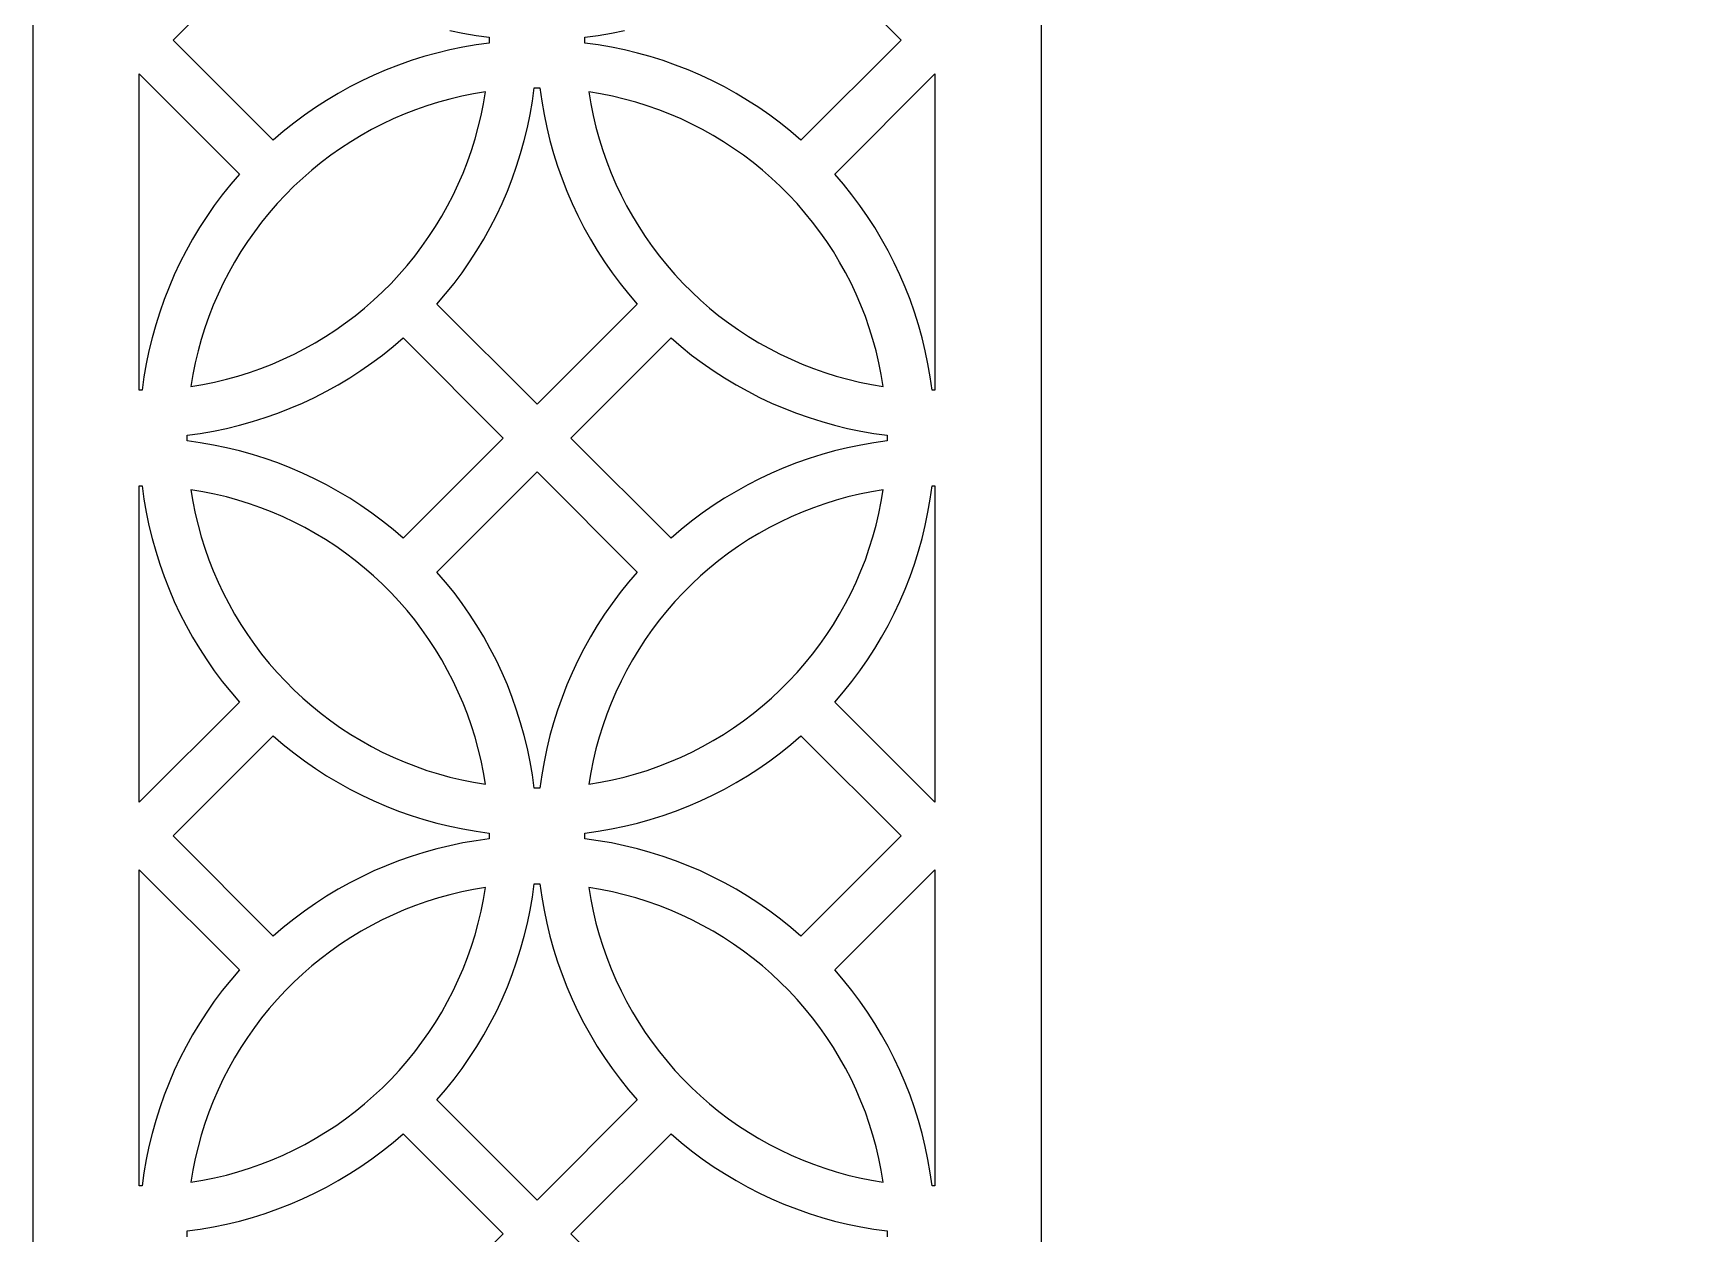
# Model space of a CAD drawing. Extents: x 0 to 625, y 0 to 1950.
# Drawn here: x 0 to 312.5, y 1445 to 1671.3 of the extents above; entities that cross this region are included whole.
import ezdxf

# ---------------------------------------------------------------- set-up
doc = ezdxf.new("R2010")
doc.units = 0
doc.layers.add('Default_Layer', color=1, linetype='CONTINUOUS')

msp = doc.modelspace()

# ---------------------------------------------------------------- linework, layer by layer
at = {"layer": 'Default_Layer'}
for points in [[(190, 1950), (190, 190), (625, 190), (625, 0), (0, 0), (0, 1950), (190, 1950)], [(20, 1604.03), (20, 1663.64), (38.88, 1644.76), (37.24, 1642.85), (35.66, 1640.88), (34.15, 1638.86), (32.72, 1636.79), (31.35, 1634.68), (30.05, 1632.52), (28.83, 1630.32), (27.68, 1628.07), (26.61, 1625.79), (25.61, 1623.48), (24.69, 1621.13), (23.86, 1618.75), (23.1, 1616.35), (22.42, 1613.92), (21.83, 1611.48), (21.32, 1609.01), (20.89, 1606.53), (20.54, 1604.03), (20, 1604.03)], [(170, 1663.64), (170, 1604.03), (169.46, 1604.03), (169.11, 1606.53), (168.68, 1609.01), (168.17, 1611.48), (167.58, 1613.92), (166.9, 1616.35), (166.14, 1618.75), (165.31, 1621.13), (164.39, 1623.48), (163.39, 1625.79), (162.32, 1628.07), (161.17, 1630.32), (159.95, 1632.52), (158.65, 1634.68), (157.29, 1636.79), (155.85, 1638.86), (154.34, 1640.88), (152.76, 1642.85), (151.13, 1644.76), (170, 1663.64)], [(29.74, 1604.75), (31.98, 1605.12), (34.21, 1605.57), (36.42, 1606.1), (38.61, 1606.71), (40.78, 1607.38), (42.92, 1608.14), (45.04, 1608.96), (47.13, 1609.86), (49.18, 1610.83), (51.21, 1611.87), (53.19, 1612.98), (55.13, 1614.16), (57.04, 1615.4), (58.9, 1616.71), (60.71, 1618.08), (62.47, 1619.51), (64.19, 1621.01), (65.85, 1622.56), (67.46, 1624.16), (69.01, 1625.83), (70.5, 1627.54), (71.93, 1629.3), (73.3, 1631.12), (74.61, 1632.98), (75.86, 1634.88), (77.03, 1636.82), (78.14, 1638.81), (79.18, 1640.83), (80.15, 1642.88), (81.05, 1644.97), (81.88, 1647.09), (82.63, 1649.23), (83.31, 1651.4), (83.91, 1653.6), (84.44, 1655.81), (84.89, 1658.03), (85.26, 1660.28), (83.02, 1659.9), (80.79, 1659.45), (78.58, 1658.92), (76.39, 1658.32), (74.22, 1657.64), (72.08, 1656.89), (69.96, 1656.06), (67.87, 1655.16), (65.82, 1654.19), (63.8, 1653.15), (61.81, 1652.04), (59.87, 1650.87), (57.96, 1649.62), (56.11, 1648.32), (54.29, 1646.95), (52.53, 1645.51), (50.81, 1644.02), (49.15, 1642.47), (47.54, 1640.86), (45.99, 1639.2), (44.5, 1637.49), (43.07, 1635.72), (41.7, 1633.91), (40.39, 1632.05), (39.15, 1630.15), (37.97, 1628.2), (36.86, 1626.22), (35.82, 1624.2), (34.85, 1622.14), (33.95, 1620.05), (33.12, 1617.94), (32.37, 1615.79), (31.69, 1613.62), (31.09, 1611.43), (30.56, 1609.22), (30.11, 1606.99), (29.74, 1604.75)], [(85.26, 1660.28), (83.02, 1659.9), (80.79, 1659.45), (78.58, 1658.92), (76.39, 1658.32), (74.22, 1657.64), (72.08, 1656.89), (69.96, 1656.06), (67.87, 1655.16), (65.82, 1654.19), (63.8, 1653.15), (61.81, 1652.04), (59.87, 1650.87), (57.96, 1649.62), (56.11, 1648.32), (54.29, 1646.95), (52.53, 1645.51), (50.81, 1644.02), (49.15, 1642.47), (47.54, 1640.86), (45.99, 1639.2), (44.5, 1637.49), (43.07, 1635.72), (41.7, 1633.91), (40.39, 1632.05), (39.15, 1630.15), (37.97, 1628.2), (36.86, 1626.22), (35.82, 1624.2), (34.85, 1622.14), (33.95, 1620.05), (33.12, 1617.94), (32.37, 1615.79), (31.69, 1613.62), (31.09, 1611.43), (30.56, 1609.22), (30.11, 1606.99), (29.74, 1604.75), (31.98, 1605.12), (34.21, 1605.57), (36.42, 1606.1), (38.61, 1606.71), (40.78, 1607.38), (42.92, 1608.14), (45.04, 1608.96), (47.13, 1609.86), (49.18, 1610.83), (51.21, 1611.87), (53.19, 1612.98), (55.13, 1614.16), (57.04, 1615.4), (58.9, 1616.71), (60.71, 1618.08), (62.47, 1619.51), (64.19, 1621.01), (65.85, 1622.56), (67.46, 1624.16), (69.01, 1625.83), (70.5, 1627.54), (71.93, 1629.3), (73.3, 1631.12), (74.61, 1632.98), (75.86, 1634.88), (77.03, 1636.82), (78.14, 1638.81), (79.18, 1640.83), (80.15, 1642.88), (81.05, 1644.97), (81.88, 1647.09), (82.63, 1649.23), (83.31, 1651.4), (83.91, 1653.6), (84.44, 1655.81), (84.89, 1658.03), (85.26, 1660.28)], [(113.88, 1620.26), (95, 1601.39), (76.12, 1620.26), (77.76, 1622.18), (79.34, 1624.14), (80.85, 1626.16), (82.28, 1628.23), (83.65, 1630.35), (84.95, 1632.51), (86.17, 1634.71), (87.32, 1636.95), (88.39, 1639.23), (89.39, 1641.55), (90.31, 1643.89), (91.14, 1646.27), (91.9, 1648.67), (92.58, 1651.1), (93.17, 1653.55), (93.68, 1656.02), (94.11, 1658.5), (94.46, 1661), (95.54, 1661), (95.89, 1658.5), (96.32, 1656.02), (96.83, 1653.55), (97.42, 1651.1), (98.1, 1648.67), (98.86, 1646.27), (99.7, 1643.89), (100.61, 1641.55), (101.61, 1639.23), (102.68, 1636.95), (103.83, 1634.71), (105.05, 1632.51), (106.35, 1630.35), (107.72, 1628.23), (109.16, 1626.16), (110.66, 1624.14), (112.24, 1622.18), (113.88, 1620.26)], [(104.74, 1660.28), (105.11, 1658.03), (105.56, 1655.81), (106.09, 1653.6), (106.69, 1651.4), (107.37, 1649.23), (108.12, 1647.09), (108.95, 1644.97), (109.85, 1642.88), (110.82, 1640.83), (111.86, 1638.81), (112.97, 1636.82), (114.15, 1634.88), (115.39, 1632.98), (116.7, 1631.12), (118.07, 1629.3), (119.5, 1627.54), (120.99, 1625.83), (122.55, 1624.16), (124.15, 1622.56), (125.81, 1621.01), (127.53, 1619.51), (129.29, 1618.08), (131.11, 1616.71), (132.96, 1615.4), (134.87, 1614.16), (136.81, 1612.98), (138.8, 1611.87), (140.82, 1610.83), (142.87, 1609.86), (144.96, 1608.96), (147.08, 1608.14), (149.22, 1607.38), (151.39, 1606.71), (153.58, 1606.1), (155.79, 1605.57), (158.02, 1605.12), (160.26, 1604.75), (159.89, 1606.99), (159.44, 1609.22), (158.91, 1611.43), (158.31, 1613.62), (157.63, 1615.79), (156.88, 1617.94), (156.05, 1620.05), (155.15, 1622.14), (154.18, 1624.2), (153.14, 1626.22), (152.03, 1628.2), (150.86, 1630.15), (149.61, 1632.05), (148.3, 1633.91), (146.93, 1635.72), (145.5, 1637.49), (144.01, 1639.2), (142.46, 1640.86), (140.85, 1642.47), (139.19, 1644.02), (137.47, 1645.51), (135.71, 1646.95), (133.9, 1648.32), (132.04, 1649.62), (130.13, 1650.87), (128.19, 1652.04), (126.21, 1653.15), (124.18, 1654.19), (122.13, 1655.16), (120.04, 1656.06), (117.92, 1656.89), (115.78, 1657.64), (113.61, 1658.32), (111.42, 1658.92), (109.21, 1659.45), (106.98, 1659.9), (104.74, 1660.28)], [(160.26, 1604.75), (159.89, 1606.99), (159.44, 1609.22), (158.91, 1611.43), (158.31, 1613.62), (157.63, 1615.79), (156.88, 1617.94), (156.05, 1620.05), (155.15, 1622.14), (154.18, 1624.2), (153.14, 1626.22), (152.03, 1628.2), (150.86, 1630.15), (149.61, 1632.05), (148.3, 1633.91), (146.93, 1635.72), (145.5, 1637.49), (144.01, 1639.2), (142.46, 1640.86), (140.85, 1642.47), (139.19, 1644.02), (137.47, 1645.51), (135.71, 1646.95), (133.9, 1648.32), (132.04, 1649.62), (130.13, 1650.87), (128.19, 1652.04), (126.21, 1653.15), (124.18, 1654.19), (122.13, 1655.16), (120.04, 1656.06), (117.92, 1656.89), (115.78, 1657.64), (113.61, 1658.32), (111.42, 1658.92), (109.21, 1659.45), (106.98, 1659.9), (104.74, 1660.28), (105.11, 1658.03), (105.56, 1655.81), (106.09, 1653.6), (106.69, 1651.4), (107.37, 1649.23), (108.12, 1647.09), (108.95, 1644.97), (109.85, 1642.88), (110.82, 1640.83), (111.86, 1638.81), (112.97, 1636.82), (114.15, 1634.88), (115.39, 1632.98), (116.7, 1631.12), (118.07, 1629.3), (119.5, 1627.54), (120.99, 1625.83), (122.55, 1624.16), (124.15, 1622.56), (125.81, 1621.01), (127.53, 1619.51), (129.29, 1618.08), (131.11, 1616.71), (132.96, 1615.4), (134.87, 1614.16), (136.81, 1612.98), (138.8, 1611.87), (140.82, 1610.83), (142.87, 1609.86), (144.96, 1608.96), (147.08, 1608.14), (149.22, 1607.38), (151.39, 1606.71), (153.58, 1606.1), (155.79, 1605.57), (158.02, 1605.12), (160.26, 1604.75)], [(69.75, 1576.14), (67.84, 1577.78), (65.87, 1579.35), (63.85, 1580.86), (61.78, 1582.3), (59.67, 1583.66), (57.51, 1584.96), (55.3, 1586.18), (53.06, 1587.33), (50.78, 1588.41), (48.47, 1589.4), (46.12, 1590.32), (43.74, 1591.16), (41.34, 1591.91), (38.91, 1592.59), (36.46, 1593.18), (34, 1593.7), (31.51, 1594.12), (29.02, 1594.47), (29.02, 1595.56), (31.51, 1595.9), (34, 1596.33), (36.46, 1596.84), (38.91, 1597.44), (41.34, 1598.11), (43.74, 1598.87), (46.12, 1599.71), (48.47, 1600.62), (50.78, 1601.62), (53.06, 1602.69), (55.3, 1603.84), (57.51, 1605.06), (59.67, 1606.36), (61.78, 1607.73), (63.85, 1609.17), (65.87, 1610.67), (67.84, 1612.25), (69.75, 1613.89), (88.63, 1595.01), (69.75, 1576.14)], [(120.25, 1576.14), (101.37, 1595.01), (120.25, 1613.89), (122.16, 1612.25), (124.13, 1610.67), (126.15, 1609.17), (128.22, 1607.73), (130.33, 1606.36), (132.5, 1605.06), (134.7, 1603.84), (136.94, 1602.69), (139.22, 1601.62), (141.54, 1600.62), (143.88, 1599.71), (146.26, 1598.87), (148.66, 1598.11), (151.09, 1597.44), (153.54, 1596.84), (156.01, 1596.33), (158.49, 1595.9), (160.98, 1595.56), (160.98, 1594.47), (158.49, 1594.12), (156.01, 1593.7), (153.54, 1593.18), (151.09, 1592.59), (148.66, 1591.91), (146.26, 1591.16), (143.88, 1590.32), (141.54, 1589.4), (139.22, 1588.41), (136.94, 1587.33), (134.7, 1586.18), (132.5, 1584.96), (130.33, 1583.66), (128.22, 1582.3), (126.15, 1580.86), (124.13, 1579.35), (122.16, 1577.78), (120.25, 1576.14)], [(113.88, 1569.76), (112.24, 1567.85), (110.66, 1565.88), (109.16, 1563.86), (107.72, 1561.79), (106.35, 1559.68), (105.05, 1557.52), (103.83, 1555.31), (102.68, 1553.07), (101.61, 1550.79), (100.61, 1548.48), (99.7, 1546.13), (98.86, 1543.75), (98.1, 1541.35), (97.42, 1538.92), (96.83, 1536.48), (96.32, 1534.01), (95.89, 1531.52), (95.54, 1529.03), (94.46, 1529.03), (94.11, 1531.52), (93.68, 1534.01), (93.17, 1536.48), (92.58, 1538.92), (91.9, 1541.35), (91.14, 1543.75), (90.31, 1546.13), (89.39, 1548.48), (88.39, 1550.79), (87.32, 1553.07), (86.17, 1555.31), (84.95, 1557.52), (83.65, 1559.68), (82.28, 1561.79), (80.85, 1563.86), (79.34, 1565.88), (77.76, 1567.85), (76.12, 1569.76), (95, 1588.64), (113.88, 1569.76)], [(20, 1526.39), (20, 1586), (20.54, 1586), (20.89, 1583.5), (21.32, 1581.02), (21.83, 1578.55), (22.42, 1576.1), (23.1, 1573.67), (23.86, 1571.27), (24.69, 1568.89), (25.61, 1566.55), (26.61, 1564.23), (27.68, 1561.95), (28.83, 1559.71), (30.05, 1557.51), (31.35, 1555.35), (32.72, 1553.23), (34.15, 1551.16), (35.66, 1549.14), (37.24, 1547.18), (38.88, 1545.26), (20, 1526.39)], [(85.26, 1529.75), (84.89, 1531.99), (84.44, 1534.22), (83.91, 1536.43), (83.31, 1538.62), (82.63, 1540.79), (81.88, 1542.94), (81.05, 1545.05), (80.15, 1547.14), (79.18, 1549.2), (78.14, 1551.22), (77.03, 1553.2), (75.86, 1555.15), (74.61, 1557.05), (73.3, 1558.91), (71.93, 1560.72), (70.5, 1562.49), (69.01, 1564.2), (67.46, 1565.86), (65.85, 1567.47), (64.19, 1569.02), (62.47, 1570.51), (60.71, 1571.94), (58.9, 1573.32), (57.04, 1574.62), (55.13, 1575.87), (53.19, 1577.04), (51.21, 1578.15), (49.18, 1579.19), (47.13, 1580.16), (45.04, 1581.06), (42.92, 1581.89), (40.78, 1582.64), (38.61, 1583.32), (36.42, 1583.92), (34.21, 1584.45), (31.98, 1584.9), (29.74, 1585.28), (30.11, 1583.03), (30.56, 1580.81), (31.09, 1578.6), (31.69, 1576.4), (32.37, 1574.23), (33.12, 1572.09), (33.95, 1569.97), (34.85, 1567.88), (35.82, 1565.83), (36.86, 1563.81), (37.97, 1561.82), (39.15, 1559.88), (40.39, 1557.98), (41.7, 1556.12), (43.07, 1554.3), (44.5, 1552.54), (45.99, 1550.83), (47.54, 1549.16), (49.15, 1547.56), (50.81, 1546.01), (52.53, 1544.51), (54.29, 1543.08), (56.11, 1541.71), (57.96, 1540.4), (59.87, 1539.16), (61.81, 1537.98), (63.8, 1536.87), (65.82, 1535.83), (67.87, 1534.86), (69.96, 1533.96), (72.08, 1533.14), (74.22, 1532.38), (76.39, 1531.71), (78.58, 1531.1), (80.79, 1530.57), (83.02, 1530.12), (85.26, 1529.75)], [(29.74, 1585.28), (30.11, 1583.03), (30.56, 1580.81), (31.09, 1578.6), (31.69, 1576.4), (32.37, 1574.23), (33.12, 1572.09), (33.95, 1569.97), (34.85, 1567.88), (35.82, 1565.83), (36.86, 1563.81), (37.97, 1561.82), (39.15, 1559.88), (40.39, 1557.98), (41.7, 1556.12), (43.07, 1554.3), (44.5, 1552.54), (45.99, 1550.83), (47.54, 1549.16), (49.15, 1547.56), (50.81, 1546.01), (52.53, 1544.51), (54.29, 1543.08), (56.11, 1541.71), (57.96, 1540.4), (59.87, 1539.16), (61.81, 1537.98), (63.8, 1536.87), (65.82, 1535.83), (67.87, 1534.86), (69.96, 1533.96), (72.08, 1533.14), (74.22, 1532.38), (76.39, 1531.71), (78.58, 1531.1), (80.79, 1530.57), (83.02, 1530.12), (85.26, 1529.75), (84.89, 1531.99), (84.44, 1534.22), (83.91, 1536.43), (83.31, 1538.62), (82.63, 1540.79), (81.88, 1542.94), (81.05, 1545.05), (80.15, 1547.14), (79.18, 1549.2), (78.14, 1551.22), (77.03, 1553.2), (75.86, 1555.15), (74.61, 1557.05), (73.3, 1558.91), (71.93, 1560.72), (70.5, 1562.49), (69.01, 1564.2), (67.46, 1565.86), (65.85, 1567.47), (64.19, 1569.02), (62.47, 1570.51), (60.71, 1571.94), (58.9, 1573.32), (57.04, 1574.62), (55.13, 1575.87), (53.19, 1577.04), (51.21, 1578.15), (49.18, 1579.19), (47.13, 1580.16), (45.04, 1581.06), (42.92, 1581.89), (40.78, 1582.64), (38.61, 1583.32), (36.42, 1583.92), (34.21, 1584.45), (31.98, 1584.9), (29.74, 1585.28)], [(160.26, 1585.28), (158.02, 1584.9), (155.79, 1584.45), (153.58, 1583.92), (151.39, 1583.32), (149.22, 1582.64), (147.08, 1581.89), (144.96, 1581.06), (142.87, 1580.16), (140.82, 1579.19), (138.8, 1578.15), (136.81, 1577.04), (134.87, 1575.87), (132.96, 1574.62), (131.11, 1573.32), (129.29, 1571.94), (127.53, 1570.51), (125.81, 1569.02), (124.15, 1567.47), (122.55, 1565.86), (120.99, 1564.2), (119.5, 1562.49), (118.07, 1560.72), (116.7, 1558.91), (115.39, 1557.05), (114.15, 1555.15), (112.97, 1553.2), (111.86, 1551.22), (110.82, 1549.2), (109.85, 1547.14), (108.95, 1545.05), (108.12, 1542.94), (107.37, 1540.79), (106.69, 1538.62), (106.09, 1536.43), (105.56, 1534.22), (105.11, 1531.99), (104.74, 1529.75), (106.98, 1530.12), (109.21, 1530.57), (111.42, 1531.1), (113.61, 1531.71), (115.78, 1532.38), (117.92, 1533.14), (120.04, 1533.96), (122.13, 1534.86), (124.18, 1535.83), (126.21, 1536.87), (128.19, 1537.98), (130.13, 1539.16), (132.04, 1540.4), (133.9, 1541.71), (135.71, 1543.08), (137.47, 1544.51), (139.19, 1546.01), (140.85, 1547.56), (142.46, 1549.16), (144.01, 1550.83), (145.5, 1552.54), (146.93, 1554.3), (148.3, 1556.12), (149.61, 1557.98), (150.86, 1559.88), (152.03, 1561.82), (153.14, 1563.81), (154.18, 1565.83), (155.15, 1567.88), (156.05, 1569.97), (156.88, 1572.09), (157.63, 1574.23), (158.31, 1576.4), (158.91, 1578.6), (159.44, 1580.81), (159.89, 1583.03), (160.26, 1585.28)], [(104.74, 1529.75), (106.98, 1530.12), (109.21, 1530.57), (111.42, 1531.1), (113.61, 1531.71), (115.78, 1532.38), (117.92, 1533.14), (120.04, 1533.96), (122.13, 1534.86), (124.18, 1535.83), (126.21, 1536.87), (128.19, 1537.98), (130.13, 1539.16), (132.04, 1540.4), (133.9, 1541.71), (135.71, 1543.08), (137.47, 1544.51), (139.19, 1546.01), (140.85, 1547.56), (142.46, 1549.16), (144.01, 1550.83), (145.5, 1552.54), (146.93, 1554.3), (148.3, 1556.12), (149.61, 1557.98), (150.86, 1559.88), (152.03, 1561.82), (153.14, 1563.81), (154.18, 1565.83), (155.15, 1567.88), (156.05, 1569.97), (156.88, 1572.09), (157.63, 1574.23), (158.31, 1576.4), (158.91, 1578.6), (159.44, 1580.81), (159.89, 1583.03), (160.26, 1585.28), (158.02, 1584.9), (155.79, 1584.45), (153.58, 1583.92), (151.39, 1583.32), (149.22, 1582.64), (147.08, 1581.89), (144.96, 1581.06), (142.87, 1580.16), (140.82, 1579.19), (138.8, 1578.15), (136.81, 1577.04), (134.87, 1575.87), (132.96, 1574.62), (131.11, 1573.32), (129.29, 1571.94), (127.53, 1570.51), (125.81, 1569.02), (124.15, 1567.47), (122.55, 1565.86), (120.99, 1564.2), (119.5, 1562.49), (118.07, 1560.72), (116.7, 1558.91), (115.39, 1557.05), (114.15, 1555.15), (112.97, 1553.2), (111.86, 1551.22), (110.82, 1549.2), (109.85, 1547.14), (108.95, 1545.05), (108.12, 1542.94), (107.37, 1540.79), (106.69, 1538.62), (106.09, 1536.43), (105.56, 1534.22), (105.11, 1531.99), (104.74, 1529.75)], [(170, 1586), (170, 1526.39), (151.13, 1545.26), (152.76, 1547.18), (154.34, 1549.14), (155.85, 1551.16), (157.29, 1553.23), (158.65, 1555.35), (159.95, 1557.51), (161.17, 1559.71), (162.32, 1561.95), (163.39, 1564.23), (164.39, 1566.55), (165.31, 1568.89), (166.14, 1571.27), (166.9, 1573.67), (167.58, 1576.1), (168.17, 1578.55), (168.68, 1581.02), (169.11, 1583.5), (169.46, 1586), (170, 1586)], [(45.25, 1501.14), (26.37, 1520.01), (45.25, 1538.89), (47.16, 1537.25), (49.13, 1535.67), (51.15, 1534.17), (53.22, 1532.73), (55.33, 1531.36), (57.49, 1530.06), (59.7, 1528.84), (61.94, 1527.69), (64.22, 1526.62), (66.54, 1525.62), (68.88, 1524.71), (71.26, 1523.87), (73.66, 1523.11), (76.09, 1522.44), (78.54, 1521.84), (81, 1521.33), (83.49, 1520.9), (85.98, 1520.56), (85.99, 1520.01), (85.98, 1519.47), (83.49, 1519.12), (81, 1518.69), (78.54, 1518.18), (76.09, 1517.59), (73.66, 1516.91), (71.26, 1516.16), (68.88, 1515.32), (66.54, 1514.4), (64.22, 1513.41), (61.94, 1512.33), (59.7, 1511.18), (57.49, 1509.96), (55.33, 1508.66), (53.22, 1507.3), (51.15, 1505.86), (49.13, 1504.35), (47.16, 1502.78), (45.25, 1501.14)], [(144.75, 1538.89), (163.63, 1520.01), (144.75, 1501.14), (142.84, 1502.78), (140.87, 1504.35), (138.85, 1505.86), (136.78, 1507.3), (134.67, 1508.66), (132.51, 1509.96), (130.3, 1511.18), (128.06, 1512.33), (125.78, 1513.41), (123.47, 1514.4), (121.12, 1515.32), (118.74, 1516.16), (116.34, 1516.91), (113.91, 1517.59), (111.46, 1518.18), (109, 1518.69), (106.51, 1519.12), (104.02, 1519.47), (104.02, 1520.01), (104.02, 1520.56), (106.51, 1520.9), (109, 1521.33), (111.46, 1521.84), (113.91, 1522.44), (116.34, 1523.11), (118.74, 1523.87), (121.12, 1524.71), (123.47, 1525.62), (125.78, 1526.62), (128.06, 1527.69), (130.3, 1528.84), (132.51, 1530.06), (134.67, 1531.36), (136.78, 1532.73), (138.85, 1534.17), (140.87, 1535.67), (142.84, 1537.25), (144.75, 1538.89)], [(20, 1454.03), (20, 1513.64), (38.88, 1494.76), (37.24, 1492.85), (35.66, 1490.88), (34.15, 1488.86), (32.72, 1486.79), (31.35, 1484.68), (30.05, 1482.52), (28.83, 1480.31), (27.68, 1478.07), (26.61, 1475.79), (25.61, 1473.48), (24.69, 1471.13), (23.86, 1468.75), (23.1, 1466.35), (22.42, 1463.92), (21.83, 1461.47), (21.32, 1459.01), (20.89, 1456.52), (20.54, 1454.03), (20, 1454.03)], [(170, 1513.64), (170, 1454.03), (169.46, 1454.03), (169.11, 1456.52), (168.68, 1459.01), (168.17, 1461.47), (167.58, 1463.92), (166.9, 1466.35), (166.14, 1468.75), (165.31, 1471.13), (164.39, 1473.48), (163.39, 1475.79), (162.32, 1478.07), (161.17, 1480.31), (159.95, 1482.52), (158.65, 1484.68), (157.29, 1486.79), (155.85, 1488.86), (154.34, 1490.88), (152.76, 1492.85), (151.13, 1494.76), (170, 1513.64)], [(29.74, 1454.75), (31.98, 1455.12), (34.21, 1455.57), (36.42, 1456.1), (38.61, 1456.7), (40.78, 1457.38), (42.92, 1458.14), (45.04, 1458.96), (47.13, 1459.86), (49.18, 1460.83), (51.21, 1461.87), (53.19, 1462.98), (55.13, 1464.16), (57.04, 1465.4), (58.9, 1466.71), (60.71, 1468.08), (62.47, 1469.51), (64.19, 1471.01), (65.85, 1472.56), (67.46, 1474.16), (69.01, 1475.83), (70.5, 1477.54), (71.93, 1479.3), (73.3, 1481.12), (74.61, 1482.98), (75.86, 1484.88), (77.03, 1486.82), (78.14, 1488.81), (79.18, 1490.83), (80.15, 1492.88), (81.05, 1494.97), (81.88, 1497.09), (82.63, 1499.23), (83.31, 1501.4), (83.91, 1503.59), (84.44, 1505.81), (84.89, 1508.03), (85.26, 1510.28), (83.02, 1509.9), (80.79, 1509.45), (78.58, 1508.92), (76.39, 1508.32), (74.22, 1507.64), (72.08, 1506.89), (69.96, 1506.06), (67.87, 1505.16), (65.82, 1504.19), (63.8, 1503.15), (61.81, 1502.04), (59.87, 1500.87), (57.96, 1499.62), (56.11, 1498.32), (54.29, 1496.94), (52.53, 1495.51), (50.81, 1494.02), (49.15, 1492.47), (47.54, 1490.86), (45.99, 1489.2), (44.5, 1487.48), (43.07, 1485.72), (41.7, 1483.91), (40.39, 1482.05), (39.15, 1480.15), (37.97, 1478.2), (36.86, 1476.22), (35.82, 1474.2), (34.85, 1472.14), (33.95, 1470.05), (33.12, 1467.93), (32.37, 1465.79), (31.69, 1463.62), (31.09, 1461.43), (30.56, 1459.22), (30.11, 1456.99), (29.74, 1454.75)], [(85.26, 1510.28), (83.02, 1509.9), (80.79, 1509.45), (78.58, 1508.92), (76.39, 1508.32), (74.22, 1507.64), (72.08, 1506.89), (69.96, 1506.06), (67.87, 1505.16), (65.82, 1504.19), (63.8, 1503.15), (61.81, 1502.04), (59.87, 1500.87), (57.96, 1499.62), (56.11, 1498.32), (54.29, 1496.94), (52.53, 1495.51), (50.81, 1494.02), (49.15, 1492.47), (47.54, 1490.86), (45.99, 1489.2), (44.5, 1487.48), (43.07, 1485.72), (41.7, 1483.91), (40.39, 1482.05), (39.15, 1480.15), (37.97, 1478.2), (36.86, 1476.22), (35.82, 1474.2), (34.85, 1472.14), (33.95, 1470.05), (33.12, 1467.93), (32.37, 1465.79), (31.69, 1463.62), (31.09, 1461.43), (30.56, 1459.22), (30.11, 1456.99), (29.74, 1454.75), (31.98, 1455.12), (34.21, 1455.57), (36.42, 1456.1), (38.61, 1456.7), (40.78, 1457.38), (42.92, 1458.14), (45.04, 1458.96), (47.13, 1459.86), (49.18, 1460.83), (51.21, 1461.87), (53.19, 1462.98), (55.13, 1464.16), (57.04, 1465.4), (58.9, 1466.71), (60.71, 1468.08), (62.47, 1469.51), (64.19, 1471.01), (65.85, 1472.56), (67.46, 1474.16), (69.01, 1475.83), (70.5, 1477.54), (71.93, 1479.3), (73.3, 1481.12), (74.61, 1482.98), (75.86, 1484.88), (77.03, 1486.82), (78.14, 1488.81), (79.18, 1490.83), (80.15, 1492.88), (81.05, 1494.97), (81.88, 1497.09), (82.63, 1499.23), (83.31, 1501.4), (83.91, 1503.59), (84.44, 1505.81), (84.89, 1508.03), (85.26, 1510.28)], [(113.88, 1470.26), (95, 1451.39), (76.12, 1470.26), (77.76, 1472.18), (79.34, 1474.14), (80.85, 1476.16), (82.28, 1478.23), (83.65, 1480.35), (84.95, 1482.51), (86.17, 1484.71), (87.32, 1486.95), (88.39, 1489.23), (89.39, 1491.55), (90.31, 1493.89), (91.14, 1496.27), (91.9, 1498.67), (92.58, 1501.1), (93.17, 1503.55), (93.68, 1506.02), (94.11, 1508.5), (94.46, 1511), (95.54, 1511), (95.89, 1508.5), (96.32, 1506.02), (96.83, 1503.55), (97.42, 1501.1), (98.1, 1498.67), (98.86, 1496.27), (99.7, 1493.89), (100.61, 1491.55), (101.61, 1489.23), (102.68, 1486.95), (103.83, 1484.71), (105.05, 1482.51), (106.35, 1480.35), (107.72, 1478.23), (109.16, 1476.16), (110.66, 1474.14), (112.24, 1472.18), (113.88, 1470.26)], [(104.74, 1510.28), (105.11, 1508.03), (105.56, 1505.81), (106.09, 1503.59), (106.69, 1501.4), (107.37, 1499.23), (108.12, 1497.09), (108.95, 1494.97), (109.85, 1492.88), (110.82, 1490.83), (111.86, 1488.81), (112.97, 1486.82), (114.15, 1484.88), (115.39, 1482.98), (116.7, 1481.12), (118.07, 1479.3), (119.5, 1477.54), (120.99, 1475.83), (122.55, 1474.16), (124.15, 1472.56), (125.81, 1471.01), (127.53, 1469.51), (129.29, 1468.08), (131.11, 1466.71), (132.96, 1465.4), (134.87, 1464.16), (136.81, 1462.98), (138.8, 1461.87), (140.82, 1460.83), (142.87, 1459.86), (144.96, 1458.96), (147.08, 1458.14), (149.22, 1457.38), (151.39, 1456.7), (153.58, 1456.1), (155.79, 1455.57), (158.02, 1455.12), (160.26, 1454.75), (159.89, 1456.99), (159.44, 1459.22), (158.91, 1461.43), (158.31, 1463.62), (157.63, 1465.79), (156.88, 1467.93), (156.05, 1470.05), (155.15, 1472.14), (154.18, 1474.2), (153.14, 1476.22), (152.03, 1478.2), (150.86, 1480.15), (149.61, 1482.05), (148.3, 1483.91), (146.93, 1485.72), (145.5, 1487.48), (144.01, 1489.2), (142.46, 1490.86), (140.85, 1492.47), (139.19, 1494.02), (137.47, 1495.51), (135.71, 1496.94), (133.9, 1498.32), (132.04, 1499.62), (130.13, 1500.87), (128.19, 1502.04), (126.21, 1503.15), (124.18, 1504.19), (122.13, 1505.16), (120.04, 1506.06), (117.92, 1506.89), (115.78, 1507.64), (113.61, 1508.32), (111.42, 1508.92), (109.21, 1509.45), (106.98, 1509.9), (104.74, 1510.28)], [(160.26, 1454.75), (159.89, 1456.99), (159.44, 1459.22), (158.91, 1461.43), (158.31, 1463.62), (157.63, 1465.79), (156.88, 1467.93), (156.05, 1470.05), (155.15, 1472.14), (154.18, 1474.2), (153.14, 1476.22), (152.03, 1478.2), (150.86, 1480.15), (149.61, 1482.05), (148.3, 1483.91), (146.93, 1485.72), (145.5, 1487.48), (144.01, 1489.2), (142.46, 1490.86), (140.85, 1492.47), (139.19, 1494.02), (137.47, 1495.51), (135.71, 1496.94), (133.9, 1498.32), (132.04, 1499.62), (130.13, 1500.87), (128.19, 1502.04), (126.21, 1503.15), (124.18, 1504.19), (122.13, 1505.16), (120.04, 1506.06), (117.92, 1506.89), (115.78, 1507.64), (113.61, 1508.32), (111.42, 1508.92), (109.21, 1509.45), (106.98, 1509.9), (104.74, 1510.28), (105.11, 1508.03), (105.56, 1505.81), (106.09, 1503.59), (106.69, 1501.4), (107.37, 1499.23), (108.12, 1497.09), (108.95, 1494.97), (109.85, 1492.88), (110.82, 1490.83), (111.86, 1488.81), (112.97, 1486.82), (114.15, 1484.88), (115.39, 1482.98), (116.7, 1481.12), (118.07, 1479.3), (119.5, 1477.54), (120.99, 1475.83), (122.55, 1474.16), (124.15, 1472.56), (125.81, 1471.01), (127.53, 1469.51), (129.29, 1468.08), (131.11, 1466.71), (132.96, 1465.4), (134.87, 1464.16), (136.81, 1462.98), (138.8, 1461.87), (140.82, 1460.83), (142.87, 1459.86), (144.96, 1458.96), (147.08, 1458.14), (149.22, 1457.38), (151.39, 1456.7), (153.58, 1456.1), (155.79, 1455.57), (158.02, 1455.12), (160.26, 1454.75)]]:
    msp.add_lwpolyline(points, close=True, dxfattribs=at)
for points in [[(78.54, 1671.84), (81, 1671.33), (83.49, 1670.9), (85.98, 1670.56), (85.99, 1670.01), (85.98, 1669.47), (83.49, 1669.12), (81, 1668.7), (78.54, 1668.18), (76.09, 1667.59), (73.66, 1666.91), (71.26, 1666.16), (68.88, 1665.32), (66.54, 1664.4), (64.22, 1663.41), (61.94, 1662.33), (59.7, 1661.19), (57.49, 1659.96), (55.33, 1658.67), (53.22, 1657.3), (51.15, 1655.86), (49.13, 1654.35), (47.16, 1652.78), (45.25, 1651.14), (45.25, 1651.14), (26.37, 1670.01), (45.25, 1688.89)], [(144.75, 1688.89), (163.63, 1670.01), (144.75, 1651.14), (142.84, 1652.78), (140.87, 1654.35), (138.85, 1655.86), (136.78, 1657.3), (134.67, 1658.67), (132.51, 1659.96), (130.3, 1661.19), (128.06, 1662.33), (125.78, 1663.41), (123.47, 1664.4), (121.12, 1665.32), (118.74, 1666.16), (116.34, 1666.91), (113.91, 1667.59), (111.46, 1668.18), (109, 1668.7), (106.51, 1669.12), (104.02, 1669.47), (104.02, 1670.01), (104.02, 1670.56), (106.51, 1670.9), (109, 1671.33), (111.46, 1671.84)], [(29.02, 1444.47), (29.02, 1445.56), (31.51, 1445.9), (34, 1446.33), (36.46, 1446.84), (38.91, 1447.43), (41.34, 1448.11), (43.74, 1448.87), (46.12, 1449.71), (48.47, 1450.62), (50.78, 1451.62), (53.06, 1452.69), (55.3, 1453.84), (57.51, 1455.06), (59.67, 1456.36), (61.78, 1457.73), (63.85, 1459.17), (65.87, 1460.67), (67.84, 1462.25), (69.75, 1463.89), (88.63, 1445.01), (69.75, 1426.14)], [(120.25, 1426.14), (101.37, 1445.01), (120.25, 1463.89), (122.16, 1462.25), (124.13, 1460.67), (126.15, 1459.17), (128.22, 1457.73), (130.33, 1456.36), (132.5, 1455.06), (134.7, 1453.84), (136.94, 1452.69), (139.22, 1451.62), (141.54, 1450.62), (143.88, 1449.71), (146.26, 1448.87), (148.66, 1448.11), (151.09, 1447.43), (153.54, 1446.84), (156.01, 1446.33), (158.49, 1445.9), (160.98, 1445.56), (160.98, 1444.47)]]:
    msp.add_lwpolyline(points, dxfattribs=at)

doc.saveas('drawing.dxf')
